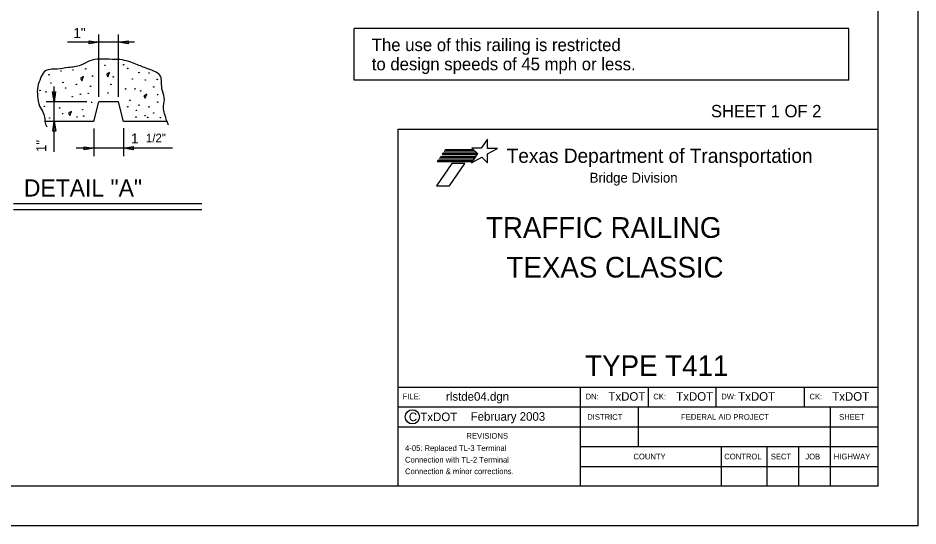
# Model space of a CAD drawing. Extents: x 2 to 71, y 0 to 22.
# Drawn here: x 24.66 to 36, y 0 to 6.4 of the extents above; entities that cross this region are included whole.
import ezdxf

# ---------------------------------------------------------------- set-up
doc = ezdxf.new("R2010")
doc.units = 0
doc.layers.add('Level 1', color=7, linetype='Continuous')

msp = doc.modelspace()

# ---------------------------------------------------------------- linework, layer by layer
at = {"layer": 'Level 1'}
for p, q in [((36, 0), (36, 22)), ((35.5, 0.5), (35.5, 21.5)), ((28.893, 5.615), (28.893, 6.267)), ((35.128, 6.267), (28.893, 6.267)), ((35.128, 5.615), (35.128, 6.267)), ((25.676, 5.407), (25.676, 6.194)), ((25.926, 5.407), (25.926, 6.194)), ((26.127, 6.094), (25.284, 6.094)), ((35.128, 5.615), (28.893, 5.615)), ((25.115, 4.714), (25.115, 5.535)), ((25.525, 5.345), (25.015, 5.345)), ((25.614, 5.095), (25.676, 5.345)), ((25.926, 5.345), (25.676, 5.345)), ((25.989, 5.095), (25.926, 5.345)), ((25.614, 5.095), (24.997, 5.095)), ((25.614, 5.009), (25.614, 4.659)), ((26.537, 5.095), (25.989, 5.095)), ((25.989, 5.012), (25.989, 4.659)), ((29.45, 5), (35.5, 5)), ((29.45, 0.5), (29.45, 5)), ((26.604, 4.759), (25.39, 4.759)), ((24.603, 4.062), (26.974, 4.062)), ((24.603, 3.989), (26.974, 3.989)), ((29.45, 1.75), (35.5, 1.75)), ((31.748, 0.5), (31.748, 1.75)), ((32.602, 1.5), (32.602, 1.75)), ((33.457, 1.5), (33.457, 1.75)), ((34.568, 1.5), (34.568, 1.75)), ((29.45, 1.5), (35.5, 1.5)), ((32.475, 1.5), (32.475, 1)), ((34.898, 0.5), (34.898, 1.5)), ((29.45, 1.25), (35.5, 1.25)), ((31.748, 1), (35.5, 1)), ((33.523, 0.5), (33.523, 1)), ((34.098, 0.5), (34.098, 1)), ((34.498, 0.5), (34.498, 1)), ((31.748, 0.75), (35.5, 0.75)), ((35.5, 0.5), (4, 0.5)), ((36, 0), (2, 0))]:
    msp.add_line(p, q, dxfattribs=at)
for points in [[(25.676, 6.094), (25.554, 6.074), (25.554, 6.113)], [(25.926, 6.094), (26.049, 6.114), (26.049, 6.075)], [(25.115, 5.345), (25.095, 5.468), (25.133, 5.468)], [(25.115, 5.095), (25.135, 4.973), (25.096, 4.973)], [(25.614, 4.759), (25.491, 4.739), (25.491, 4.778)], [(25.989, 4.759), (26.111, 4.779), (26.111, 4.741)], [(30.577, 4.875), (30.495, 4.758), (30.378, 4.758), (30.451, 4.692), (30.375, 4.575), (30.503, 4.646), (30.577, 4.575), (30.577, 4.687), (30.703, 4.755), (30.577, 4.755)], [(29.987, 4.657), (30.43, 4.659), (30.426, 4.653), (29.986, 4.655)], [(30.003, 4.68), (30.445, 4.682), (30.441, 4.677), (30.002, 4.679)], [(30.01, 4.691), (30.45, 4.693), (30.451, 4.692), (30.448, 4.687), (30.009, 4.689)], [(30.017, 4.701), (30.439, 4.703), (30.446, 4.697), (30.016, 4.699)], [(30.032, 4.723), (30.415, 4.725), (30.42, 4.72), (30.031, 4.722)], [(30.039, 4.734), (30.403, 4.736), (30.408, 4.731), (30.038, 4.733)], [(30.046, 4.744), (30.392, 4.745), (30.397, 4.741), (30.045, 4.742)], [(30.124, 4.567), (29.933, 4.286), (30.097, 4.286), (30.288, 4.567)], [(29.943, 4.592), (30.388, 4.594), (30.384, 4.589), (29.942, 4.591)], [(29.95, 4.603), (30.395, 4.605), (30.391, 4.6), (29.949, 4.602)], [(29.957, 4.613), (30.401, 4.615), (30.398, 4.609), (29.956, 4.611)], [(29.973, 4.636), (30.416, 4.638), (30.413, 4.633), (29.972, 4.635)], [(29.98, 4.647), (30.423, 4.649), (30.42, 4.643), (29.979, 4.645)]]:
    msp.add_lwpolyline(points, close=True, dxfattribs=at)
for points in [[(25.775, 5.692), (25.791, 5.66), (25.813, 5.714), (25.775, 5.693)], [(25.446, 5.64), (25.462, 5.608), (25.484, 5.661), (25.446, 5.641)], [(26.245, 5.42), (26.261, 5.388), (26.283, 5.442), (26.245, 5.421)], [(25.297, 5.203), (25.313, 5.171), (25.334, 5.224), (25.296, 5.204)]]:
    msp.add_lwpolyline(points, dxfattribs=at)
for centre in [(25.754, 5.804), (25.989, 5.81), (25.051, 5.684), (25.2, 5.732), (25.352, 5.744), (25.512, 5.759), (25.598, 5.668), (26.043, 5.764), (26.183, 5.713), (26.311, 5.706), (25.074, 5.582), (25.226, 5.588), (25.395, 5.563), (25.832, 5.563), (25.859, 5.658), (26.099, 5.631), (26.264, 5.619), (26.413, 5.626), (24.937, 5.487), (25.011, 5.469), (25.258, 5.519), (25.544, 5.45), (25.573, 5.541), (25.795, 5.455), (26.014, 5.507), (26.133, 5.507), (26.205, 5.482), (26.37, 5.532), (25.342, 5.41), (25.445, 5.44), (25.586, 5.338), (26.071, 5.364), (26.417, 5.434), (26.42, 5.34), (24.99, 5.287), (25.185, 5.268), (25.474, 5.244), (26.043, 5.281), (26.152, 5.237), (26.184, 5.302), (26.308, 5.28), (25.058, 5.139), (25.22, 5.195), (25.404, 5.152), (25.488, 5.164), (26.147, 5.151), (26.258, 5.169), (26.295, 5.147), (26.37, 5.203), (26.454, 5.144)]:
    msp.add_circle(centre, 0.00298, dxfattribs=at)
msp.add_ellipse((29.629, 1.375), major_axis=(0.0897, 0), ratio=0.999082, dxfattribs=at)
msp.add_spline([(26.555, 5.051), (26.537, 5.095), (26.505, 5.198), (26.491, 5.268), (26.505, 5.368), (26.479, 5.482), (26.467, 5.593), (26.455, 5.667), (26.4, 5.716), (26.309, 5.754), (26.165, 5.81), (26.08, 5.842), (25.975, 5.872), (25.849, 5.878), (25.688, 5.883), (25.565, 5.86), (25.45, 5.804), (25.292, 5.775), (25.154, 5.757), (24.99, 5.722), (24.943, 5.64), (24.908, 5.535), (24.905, 5.415), (24.932, 5.291), (24.978, 5.204), (24.996, 5.13), (24.996, 5.095), (25.022, 5.028)], degree=3, dxfattribs=at)

# ---------------------------------------------------------------- texts
for s, height, p in [('1"', 0.126, (25.357, 6.149)), ('The use of this railing is restricted', 0.1575, (29.117, 5.983)), ('to design speeds of 45 mph or less.', 0.1575, (29.117, 5.741)), ('SHEET 1 OF 2', 0.156, (33.391, 5.149)), ('1', 0.126, (26.084, 4.819)), ('1/2"', 0.108, (26.271, 4.834)), ('Texas Department of Transportation', 0.17943, (30.817, 4.575)), ('Bridge Division', 0.12417, (31.863, 4.326)), ('DETAIL "A"', 0.216, (24.733, 4.151)), ('TRAFFIC RAILING', 0.261, (30.556, 3.63)), ('TEXAS CLASSIC', 0.261, (30.815, 3.13)), ('TYPE T411', 0.261, (31.806, 1.889)), ('FILE:', 0.0719, (29.505, 1.597)), ('rlstde04.dgn  ', 0.108, (30.052, 1.578)), ('DN:', 0.0719, (31.812, 1.595)), ('TxDOT', 0.108, (32.099, 1.578)), ('CK:', 0.0719, (32.665, 1.595)), ('TxDOT', 0.108, (32.953, 1.578)), ('DW:', 0.0719, (33.521, 1.595)), ('TxDOT    ', 0.108, (33.734, 1.578)), ('CK:', 0.0719, (34.632, 1.595)), ('TxDOT', 0.108, (34.919, 1.578)), ('C TxDOT', 0.108, (29.584, 1.321)), ('February 2003', 0.10798, (30.363, 1.326)), ('DISTRICT', 0.0719, (31.832, 1.338)), ('FEDERAL AID PROJECT', 0.07191, (33.015, 1.338)), ('SHEET', 0.0719, (35.006, 1.338)), ('REVISIONS', 0.0719, (30.31, 1.1)), ('4-05: Replaced TL-3 Terminal', 0.07191, (29.536, 0.945)), ('COUNTY', 0.0719, (32.414, 0.839)), ('CONTROL', 0.0719, (33.559, 0.839)), ('SECT', 0.0719, (34.145, 0.839)), ('JOB', 0.0719, (34.58, 0.839)), ('HIGHWAY', 0.0719, (34.939, 0.839)), ('Connection with TL-2 Terminal ', 0.07191, (29.536, 0.799)), ('Connection & minor corrections.', 0.07191, (29.536, 0.653))]:
    msp.add_text(s, height=height, dxfattribs=at).set_placement(p)
msp.add_text('1"', height=0.126, rotation=90, dxfattribs=at).set_placement((25.014, 4.711))

doc.saveas('drawing.dxf')
